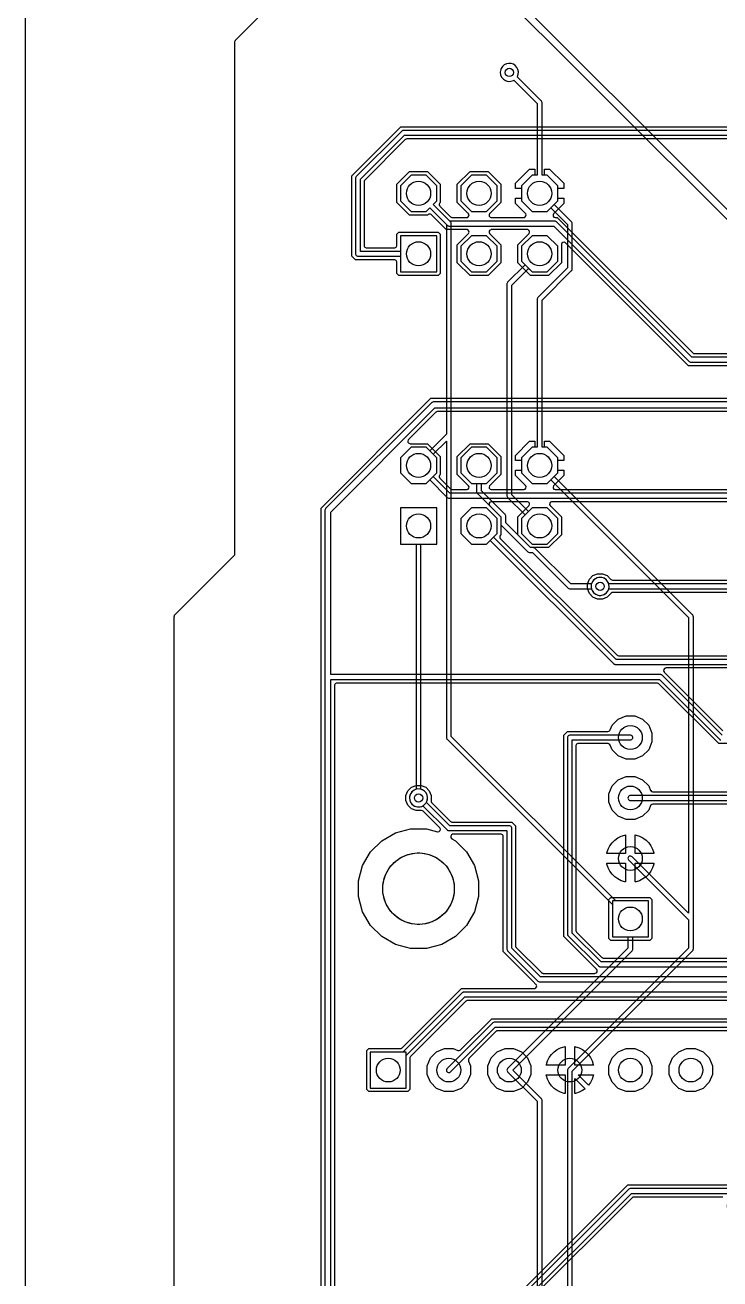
# Model space of a CAD drawing. Header units: millimetres. Extents: x -8 to 174, y -4 to 157.
# Drawn here: x -7.6 to 21.5, y 48.4 to 101 of the extents above; entities that cross this region are included whole.
import ezdxf

# ---------------------------------------------------------------- set-up
doc = ezdxf.new("R2010")
doc.units = ezdxf.units.MM

msp = doc.modelspace()

# ---------------------------------------------------------------- linework, layer by layer
at = {"layer": '16_copper'}
for points in [[(11.322, 103.397), (22.073, 92.647), (22.073, 51.781), (22.057, 51.775, 0.820679), (22.25, 51.057), (22.299, 51.063, 0.716592), (22.393, 51.775), (22.377, 51.781), (22.377, 92.71), (22.377, 92.716), (22.377, 92.721, 0.153128), (22.343, 92.806), (22.333, 92.818), (11.582, 103.568)], [(15.342, 24.807), (15.342, 57.108), (20.392, 62.158, 0.156764), (20.42, 62.213), (20.421, 62.223), (20.422, 62.226), (20.421, 62.227), (20.422, 62.23), (20.422, 76.2), (20.421, 76.206, 0.140725), (20.403, 76.259), (20.396, 76.266), (20.395, 76.269), (20.394, 76.27), (20.392, 76.272), (14.581, 82.083), (14.732, 82.234), (14.732, 82.866), (14.286, 83.312), (14.072, 83.312), (14.072, 89.493), (15.312, 90.733), (15.316, 90.738, 0.14076), (15.34, 90.788), (15.341, 90.798), (15.342, 90.801), (15.341, 90.802), (15.342, 90.805), (15.342, 92.71), (15.341, 92.716, 0.140725), (15.323, 92.769), (15.316, 92.776), (15.315, 92.779), (15.314, 92.78), (15.312, 92.782), (14.581, 93.513), (14.732, 93.664), (14.732, 94.296), (14.286, 94.742), (14.072, 94.742), (14.072, 97.79), (14.071, 97.796, 0.140725), (14.053, 97.849), (14.046, 97.856), (14.045, 97.859), (14.044, 97.86), (14.042, 97.862), (13.029, 98.874), (13.04, 98.892, 1), (12.36, 99.228), (12.341, 99.182, 0.668177), (12.868, 98.72), (12.886, 98.731), (13.868, 97.748), (13.868, 94.742), (13.654, 94.742), (13.208, 94.296), (13.208, 93.664), (13.654, 93.218), (14.286, 93.218), (14.437, 93.369), (15.138, 92.668), (15.138, 90.847), (13.898, 89.607), (13.894, 89.602, 0.14076), (13.87, 89.552), (13.869, 89.542), (13.868, 89.539), (13.869, 89.538), (13.868, 89.535), (13.868, 83.312), (13.654, 83.312), (13.208, 82.866), (13.208, 82.234), (13.654, 81.788), (14.286, 81.788), (14.437, 81.939), (20.218, 76.158), (20.218, 63.745), (17.852, 66.112), (17.832, 66.127, 0.812818), (17.697, 65.981), (17.708, 65.968), (20.218, 63.458), (20.218, 62.272), (15.168, 57.222), (15.164, 57.217, 0.14076), (15.14, 57.167), (15.139, 57.157), (15.138, 57.154), (15.139, 57.153), (15.138, 57.15), (15.138, 24.765)], [(14.072, 23.537), (14.072, 55.88), (14.071, 55.886, 0.140725), (14.053, 55.939), (14.046, 55.946), (14.045, 55.949), (14.044, 55.95), (14.042, 55.952), (12.844, 57.15), (17.852, 62.158), (17.856, 62.163, 0.14076), (17.88, 62.213), (17.881, 62.223), (17.882, 62.226), (17.881, 62.227), (17.882, 62.23), (17.882, 62.746), (18.534, 62.746), (18.534, 64.254), (17.17, 64.254), (10.262, 71.162), (10.262, 92.71), (10.261, 92.716, 0.140725), (10.243, 92.769), (10.236, 92.776), (10.235, 92.779), (10.234, 92.78), (10.232, 92.782), (9.501, 93.513), (9.652, 93.664), (9.652, 94.296), (9.206, 94.742), (8.574, 94.742), (8.128, 94.296), (8.128, 93.664), (8.574, 93.218), (9.206, 93.218), (9.357, 93.369), (10.058, 92.668), (10.058, 83.862), (9.357, 83.161), (9.206, 83.312), (8.574, 83.312), (8.128, 82.866), (8.128, 82.234), (8.574, 81.788), (9.206, 81.788), (9.652, 82.234), (9.652, 82.866), (9.501, 83.017), (10.058, 83.575), (10.058, 71.12), (10.059, 71.114, 0.140725), (10.077, 71.061), (10.084, 71.054), (10.085, 71.051), (10.086, 71.05), (10.088, 71.048), (17.026, 64.11), (17.026, 62.746), (17.678, 62.746), (17.678, 62.272), (12.628, 57.222), (12.623, 57.215), (12.617, 57.209, 0.320585), (12.617, 57.091), (12.621, 57.087, 0.013468), (12.625, 57.082), (12.628, 57.078), (13.868, 55.838), (13.868, 23.495)]]:
    msp.add_lwpolyline(points, format="xyb", dxfattribs=at)
for points in [[(12.192, 93.664), (12.192, 94.296), (11.746, 94.742), (11.114, 94.742), (10.668, 94.296), (10.668, 93.664), (11.114, 93.218), (11.746, 93.218)], [(9.652, 92.202), (8.128, 92.202), (8.128, 90.678), (9.652, 90.678)], [(12.192, 91.124), (12.192, 91.756), (11.746, 92.202), (11.114, 92.202), (10.668, 91.756), (10.668, 91.124), (11.114, 90.678), (11.746, 90.678)], [(12.192, 79.694), (12.192, 80.326), (11.746, 80.772), (11.114, 80.772), (10.668, 80.326), (10.668, 79.694), (11.114, 79.248), (11.746, 79.248)], [(8.374, 57.904), (6.866, 57.904), (6.866, 56.396), (8.374, 56.396)]]:
    msp.add_lwpolyline(points, close=True, dxfattribs=at)
for points in [[(14.732, 79.694), (14.732, 80.326), (14.286, 80.772), (13.654, 80.772), (13.503, 80.621), (12.802, 81.322), (12.802, 90.128), (13.503, 90.829), (13.654, 90.678), (14.286, 90.678), (14.732, 91.124), (14.732, 91.756), (14.286, 92.202), (13.654, 92.202), (13.208, 91.756), (13.208, 91.124), (13.359, 90.973), (12.628, 90.242), (12.624, 90.237, 0.14076), (12.6, 90.187), (12.599, 90.177), (12.598, 90.174), (12.599, 90.173), (12.598, 90.17), (12.598, 81.28), (12.599, 81.274, 0.140725), (12.617, 81.221), (12.624, 81.214), (12.625, 81.211), (12.626, 81.21), (12.628, 81.208), (13.359, 80.477), (13.208, 80.326), (13.208, 79.694), (13.654, 79.248), (14.286, 79.248)], [(16.584, 77.098, 1), (16.436, 77.842), (16.388, 77.829, 0.233169), (16.151, 77.592), (16.146, 77.572), (15.282, 77.572), (13.788, 79.066), (13.783, 79.07, 0.14076), (13.733, 79.094), (13.723, 79.095), (13.72, 79.096), (13.719, 79.095), (13.716, 79.096), (13.591, 79.096), (12.548, 80.139), (12.548, 80.431), (12.547, 80.437, 0.140725), (12.529, 80.49), (12.522, 80.497), (12.521, 80.5), (12.52, 80.501), (12.518, 80.503), (11.532, 81.489), (11.532, 81.788), (11.746, 81.788), (12.192, 82.234), (12.192, 82.866), (11.746, 83.312), (11.114, 83.312), (10.668, 82.866), (10.668, 82.234), (11.114, 81.788), (11.328, 81.788), (11.328, 81.447), (11.329, 81.441, 0.140725), (11.347, 81.388), (11.354, 81.38), (11.355, 81.378), (11.356, 81.377), (11.358, 81.375), (12.344, 80.389), (12.344, 80.097), (12.345, 80.091, 0.140725), (12.363, 80.038), (12.37, 80.031), (12.371, 80.028), (12.372, 80.027), (12.374, 80.025), (13.477, 78.922), (13.482, 78.918, 0.14076), (13.533, 78.894), (13.542, 78.893), (13.545, 78.892), (13.547, 78.893), (13.549, 78.892), (13.674, 78.892), (15.168, 77.398), (15.173, 77.394, 0.14076), (15.223, 77.37), (15.233, 77.369), (15.236, 77.368), (15.237, 77.369), (15.24, 77.368), (16.146, 77.368), (16.151, 77.348, 0.339454), (16.535, 77.092)], [(8.964, 68.208, 0.767329), (9.012, 68.939), (8.992, 68.944), (8.992, 79.248), (9.652, 79.248), (9.652, 80.772), (8.128, 80.772), (8.128, 79.248), (8.788, 79.248), (8.788, 68.944), (8.768, 68.939, 0.876976), (8.915, 68.202)]]:
    msp.add_lwpolyline(points, format="xyb", close=True, dxfattribs=at)
at = {"layer": '1_copper'}
for points in [[(6.278, 105.482), (1.198, 100.402), (1.194, 100.397), (1.19, 100.392, 0.124733), (1.17, 100.347), (1.169, 100.341), (1.169, 100.338, 0.010209), (1.168, 100.334), (1.169, 100.333), (1.168, 100.33), (1.168, 78.782), (-1.342, 76.272), (-1.346, 76.267, 0.14076), (-1.37, 76.217), (-1.371, 76.207), (-1.372, 76.204), (-1.371, 76.203), (-1.372, 76.2), (-1.372, 6.35)], [(61.874, 96.266), (8.402, 96.266), (8.396, 96.265, 0.140725), (8.343, 96.247), (8.336, 96.241), (8.333, 96.239), (8.332, 96.238), (8.33, 96.236), (6.634, 94.54), (6.63, 94.535, 0.14076), (6.605, 94.484), (6.605, 94.475), (6.604, 94.472), (6.604, 94.47), (6.604, 94.468), (6.604, 91.796), (6.605, 91.787), (6.605, 91.779, 0.320575), (6.689, 91.695), (6.695, 91.695, 0.013452), (6.7, 91.694), (6.706, 91.694), (7.874, 91.694), (7.882, 91.695), (7.891, 91.695, 0.320575), (7.974, 91.779), (7.975, 91.785, 0.013443), (7.975, 91.79), (7.976, 91.796), (7.976, 92.265), (8.065, 92.354), (9.715, 92.354), (9.804, 92.265), (9.804, 90.615), (9.715, 90.526), (8.065, 90.526), (7.976, 90.615), (7.976, 91.084), (7.975, 91.093), (7.974, 91.101, 0.320575), (7.891, 91.185), (7.885, 91.185, 0.013452), (7.88, 91.186), (7.874, 91.186), (6.245, 91.186), (6.096, 91.335), (6.096, 94.72), (8.15, 96.774), (54.088, 96.774)], [(62.23, 96.622), (8.255, 96.622), (8.249, 96.621, 0.140725), (8.196, 96.603), (8.189, 96.596), (8.186, 96.595), (8.185, 96.594), (8.183, 96.592), (6.278, 94.687), (6.274, 94.682, 0.14076), (6.25, 94.632), (6.249, 94.622), (6.248, 94.619), (6.249, 94.618), (6.248, 94.615), (6.248, 91.44), (6.249, 91.432), (6.25, 91.423, 0.320575), (6.333, 91.34), (6.339, 91.339, 0.013452), (6.344, 91.339), (6.35, 91.338), (8.128, 91.338), (8.128, 90.678), (9.652, 90.678), (9.652, 92.202), (8.128, 92.202), (8.128, 91.542), (6.452, 91.542), (6.452, 94.573), (8.297, 96.418), (62.128, 96.418)], [(31.22, 86.741), (20.215, 86.741), (15.058, 91.898), (15.05, 91.904), (15.042, 91.911, 0.541591), (14.886, 91.843), (14.886, 91.84), (14.885, 91.839), (14.885, 91.835), (14.884, 91.826), (14.884, 91.061), (14.349, 90.526), (13.591, 90.526), (13.056, 91.061), (13.056, 91.819), (13.519, 92.283), (13.526, 92.291), (13.533, 92.299, 0.541591), (13.464, 92.455), (13.461, 92.455), (13.46, 92.455), (13.457, 92.455), (13.448, 92.456), (11.952, 92.456), (11.942, 92.455), (11.932, 92.454, 0.541594), (11.87, 92.295), (11.872, 92.293), (11.872, 92.292), (11.875, 92.29), (11.881, 92.283), (12.344, 91.819), (12.344, 91.061), (11.809, 90.526), (11.051, 90.526), (10.516, 91.061), (10.516, 91.819), (10.979, 92.283), (10.986, 92.291), (10.993, 92.299, 0.541591), (10.924, 92.455), (10.921, 92.455), (10.92, 92.455), (10.917, 92.455), (10.908, 92.456), (10.055, 92.456), (9.429, 93.082), (9.422, 93.087), (9.416, 93.093, 0.320578), (9.298, 93.093), (9.294, 93.089), (9.291, 93.088), (9.289, 93.086), (9.285, 93.082), (9.269, 93.066), (8.511, 93.066), (7.976, 93.601), (7.976, 94.359), (8.511, 94.894), (9.269, 94.894), (9.804, 94.359), (9.804, 93.601), (9.788, 93.585, 0.367136), (9.777, 93.454), (9.781, 93.45, 0.013479), (9.784, 93.445), (9.788, 93.441), (10.235, 92.994), (10.24, 92.99, 0.14076), (10.291, 92.965), (10.3, 92.965), (10.303, 92.964), (10.305, 92.964), (10.307, 92.964), (10.908, 92.964), (10.918, 92.965), (10.928, 92.966, 0.541594), (10.99, 93.125), (10.988, 93.127), (10.988, 93.128), (10.985, 93.13), (10.979, 93.137), (10.516, 93.601), (10.516, 94.359), (11.051, 94.894), (11.809, 94.894), (12.344, 94.359), (12.344, 93.601), (11.881, 93.137), (11.874, 93.129), (11.867, 93.121, 0.541591), (11.936, 92.965), (11.939, 92.965), (11.94, 92.965), (11.943, 92.965), (11.952, 92.964), (13.304, 92.964), (13.314, 92.965), (13.325, 92.966, 0.541594), (13.386, 93.125), (13.385, 93.127), (13.384, 93.128), (13.382, 93.13), (13.376, 93.137), (12.954, 93.559), (12.954, 93.777), (13.208, 93.777), (13.208, 93.664), (13.654, 93.218), (14.286, 93.218), (14.732, 93.664), (14.732, 93.777), (14.986, 93.777), (14.986, 93.559), (14.564, 93.137), (14.558, 93.129), (14.551, 93.121, 0.541591), (14.62, 92.965), (14.622, 92.965), (14.624, 92.965), (14.627, 92.965), (14.636, 92.964), (14.71, 92.964), (20.395, 87.279), (20.4, 87.275, 0.14076), (20.451, 87.25), (20.46, 87.25), (20.463, 87.249), (20.465, 87.249), (20.467, 87.249), (29.982, 87.249)], [(31.073, 87.097), (20.362, 87.097), (14.677, 92.782), (14.672, 92.786, 0.14076), (14.622, 92.81), (14.612, 92.811), (14.609, 92.812), (14.608, 92.811), (14.605, 92.812), (10.202, 92.812), (9.501, 93.513), (9.652, 93.664), (9.652, 94.296), (9.206, 94.742), (8.574, 94.742), (8.128, 94.296), (8.128, 93.664), (8.574, 93.218), (9.206, 93.218), (9.357, 93.369), (10.088, 92.638), (10.093, 92.634, 0.14076), (10.143, 92.61), (10.153, 92.609), (10.156, 92.608), (10.157, 92.609), (10.16, 92.608), (14.563, 92.608), (20.248, 86.923), (20.253, 86.919, 0.14076), (20.303, 86.895), (20.313, 86.894), (20.316, 86.893), (20.317, 86.894), (20.32, 86.893), (31.115, 86.893)], [(34.237, 85.217), (9.525, 85.217), (9.52, 85.216), (9.514, 85.217, 0.111436), (9.461, 85.2), (9.455, 85.195), (9.447, 85.19), (9.44, 85.184), (9.435, 85.18), (4.99, 80.735), (4.987, 80.731), (4.983, 80.727, 0.11143), (4.957, 80.677), (4.956, 80.67), (4.954, 80.66), (4.954, 80.651), (4.953, 80.645), (4.953, 10.922)], [(21.632, 71.222), (19.122, 73.732), (19.117, 73.736, 0.14076), (19.067, 73.76), (19.057, 73.761), (19.054, 73.762), (19.053, 73.761), (19.05, 73.762), (5.207, 73.762), (5.207, 80.592), (9.578, 84.963), (34.29, 84.963)], [(34.406, 84.811), (9.683, 84.811), (9.676, 84.81, 0.140719), (9.624, 84.792), (9.616, 84.785), (9.614, 84.784), (9.613, 84.783), (9.611, 84.781), (8.468, 83.638), (8.462, 83.63), (8.461, 83.629), (8.455, 83.622, 0.541591), (8.523, 83.466), (8.526, 83.466), (8.527, 83.465), (8.53, 83.465), (8.54, 83.464), (9.269, 83.464), (9.804, 82.929), (9.804, 82.171), (9.788, 82.155, 0.367129), (9.777, 82.024), (9.781, 82.02, 0.013425), (9.784, 82.015), (9.788, 82.011), (10.235, 81.564), (10.24, 81.56), (10.245, 81.555), (10.245, 81.555, 0.124733), (10.291, 81.535), (10.3, 81.535), (10.303, 81.534), (10.305, 81.534), (10.307, 81.534), (10.908, 81.534), (10.918, 81.535), (10.928, 81.536, 0.541594), (10.99, 81.695), (10.988, 81.697), (10.988, 81.698), (10.985, 81.7), (10.979, 81.707), (10.516, 82.171), (10.516, 82.929), (11.051, 83.464), (11.809, 83.464), (12.344, 82.929), (12.344, 82.171), (11.881, 81.707), (11.874, 81.699), (11.867, 81.691, 0.541591), (11.936, 81.535), (11.939, 81.535), (11.94, 81.535), (11.943, 81.535), (11.952, 81.534), (13.304, 81.534), (13.314, 81.535), (13.325, 81.536, 0.541594), (13.386, 81.695), (13.385, 81.697), (13.384, 81.698), (13.382, 81.7), (13.376, 81.707), (12.954, 82.129), (12.954, 82.347), (13.208, 82.347), (13.208, 82.234), (13.654, 81.788), (14.286, 81.788), (14.732, 82.234), (14.732, 82.347), (14.986, 82.347), (14.986, 82.129), (14.564, 81.707), (14.558, 81.699), (14.551, 81.691, 0.541591), (14.62, 81.535), (14.622, 81.535), (14.624, 81.535), (14.627, 81.535), (14.636, 81.534), (36.048, 81.534)], [(36.153, 81.382), (10.202, 81.382), (9.501, 82.083), (9.652, 82.234), (9.652, 82.866), (9.206, 83.312), (8.574, 83.312), (8.128, 82.866), (8.128, 82.234), (8.574, 81.788), (9.206, 81.788), (9.357, 81.939), (10.088, 81.208), (10.093, 81.204, 0.14076), (10.143, 81.18), (10.153, 81.179), (10.156, 81.178), (10.157, 81.179), (10.16, 81.178), (36.195, 81.178)], [(37.465, 74.397), (17.187, 74.397), (12.041, 79.543), (12.192, 79.694), (12.192, 80.326), (11.746, 80.772), (11.114, 80.772), (10.668, 80.326), (10.668, 79.694), (11.114, 79.248), (11.746, 79.248), (11.897, 79.399), (17.073, 74.223), (17.078, 74.219, 0.14076), (17.128, 74.195), (17.138, 74.194), (17.141, 74.193), (17.142, 74.194), (17.145, 74.193), (37.423, 74.193)], [(36.3, 81.026), (14.492, 81.026), (14.482, 81.025), (14.472, 81.024, 0.541594), (14.41, 80.865), (14.412, 80.863), (14.412, 80.862), (14.415, 80.86), (14.421, 80.853), (14.884, 80.389), (14.884, 79.631), (14.349, 79.096), (13.591, 79.096), (13.056, 79.631), (13.056, 80.389), (13.519, 80.853), (13.526, 80.861), (13.533, 80.869, 0.541591), (13.464, 81.025), (13.461, 81.025), (13.46, 81.025), (13.457, 81.025), (13.448, 81.026), (11.952, 81.026), (11.942, 81.025), (11.932, 81.024, 0.541594), (11.87, 80.865), (11.872, 80.863), (11.872, 80.862), (11.875, 80.86), (11.881, 80.853), (12.344, 80.389), (12.344, 79.631), (12.328, 79.615, 0.367136), (12.317, 79.484), (12.321, 79.48, 0.013479), (12.324, 79.475), (12.328, 79.471), (17.22, 74.579), (17.225, 74.575, 0.14076), (17.276, 74.55), (17.285, 74.55), (17.288, 74.549), (17.29, 74.549), (17.292, 74.549), (37.57, 74.549)], [(22.713, 77.216), (17.047, 77.216), (17.046, 77.216), (17.045, 77.216, 0.184762), (16.977, 77.188), (16.97, 77.18), (16.811, 77.02), (16.616, 76.939), (16.404, 76.939), (16.209, 77.02), (16.06, 77.169), (15.979, 77.364), (15.979, 77.576), (16.06, 77.771), (16.209, 77.92), (16.404, 78.001), (16.616, 78.001), (16.811, 77.92), (16.966, 77.764), (16.966, 77.764), (16.967, 77.763, 0.188312), (17.03, 77.725), (17.047, 77.724), (22.965, 77.724)], [(37.318, 74.041), (19.273, 74.041), (19.263, 74.04), (19.253, 74.039, 0.541594), (19.191, 73.88), (19.193, 73.878), (19.193, 73.877), (19.196, 73.875), (19.202, 73.868), (21.665, 71.404)], [(5.207, 10.795), (5.207, 73.558), (19.008, 73.558), (21.518, 71.048), (21.523, 71.044, 0.14076), (21.573, 71.02)], [(23.593, 70.866), (21.485, 70.866), (18.975, 73.376), (18.97, 73.38, 0.14076), (18.919, 73.405), (18.91, 73.405), (18.907, 73.406), (18.905, 73.406), (18.903, 73.406), (5.461, 73.406), (5.453, 73.405), (5.444, 73.405, 0.320575), (5.361, 73.321), (5.36, 73.315, 0.013452), (5.36, 73.31), (5.359, 73.304), (5.359, 10.679)], [(52.106, 60.071), (10.942, 60.071), (10.936, 60.07, 0.140719), (10.883, 60.052), (10.876, 60.046), (10.873, 60.044), (10.872, 60.043), (10.87, 60.041), (8.556, 57.727), (8.552, 57.722, 0.14076), (8.528, 57.672), (8.527, 57.662), (8.526, 57.659), (8.527, 57.658), (8.526, 57.655), (8.526, 56.333), (8.437, 56.244), (6.803, 56.244), (6.714, 56.333), (6.714, 57.967), (6.803, 58.056), (8.125, 58.056), (8.131, 58.057, 0.140725), (8.184, 58.075), (8.191, 58.082), (8.194, 58.083), (8.195, 58.084), (8.197, 58.086), (10.69, 60.579), (13.747, 60.579), (13.757, 60.58), (13.767, 60.581, 0.541594), (13.829, 60.74), (13.827, 60.742), (13.827, 60.743), (13.824, 60.745), (13.818, 60.752), (13.686, 60.885), (13.686, 60.885), (12.446, 62.125), (12.446, 66.954), (12.445, 66.963), (12.445, 66.971, 0.320575), (12.361, 67.055), (12.355, 67.055, 0.013452), (12.35, 67.056), (12.344, 67.056), (10.342, 67.056), (10.331, 67.055), (10.319, 67.054, 0.624739), (10.277, 66.876), (10.279, 66.875), (10.279, 66.874), (10.282, 66.873), (10.291, 66.866), (10.435, 66.783), (10.903, 66.315), (11.235, 65.741), (11.406, 65.101), (11.406, 64.439), (11.235, 63.799), (10.903, 63.225), (10.435, 62.757), (9.861, 62.425), (9.221, 62.254), (8.559, 62.254), (7.919, 62.425), (7.345, 62.757), (6.877, 63.225), (6.545, 63.799), (6.374, 64.439), (6.374, 65.101), (6.545, 65.741), (6.877, 66.315), (7.345, 66.783), (7.919, 67.115), (8.559, 67.286), (9.221, 67.286), (9.679, 67.163), (9.691, 67.162), (9.702, 67.16, 0.624746), (9.788, 67.321), (9.787, 67.322), (9.787, 67.323), (9.785, 67.325), (9.778, 67.333), (9.09, 68.021), (9.089, 68.021), (9.088, 68.022, 0.184769), (9.02, 68.05), (9.01, 68.049), (8.784, 68.049), (8.589, 68.13), (8.44, 68.279), (8.359, 68.474), (8.359, 68.686), (8.44, 68.881), (8.589, 69.03), (8.784, 69.111), (8.996, 69.111), (9.191, 69.03), (9.34, 68.881), (9.421, 68.686), (9.421, 68.465), (9.42, 68.464, 0.188318), (9.439, 68.393), (9.449, 68.38), (10.235, 67.594), (10.24, 67.59, 0.14076), (10.291, 67.565), (10.3, 67.565), (10.303, 67.564), (10.305, 67.564), (10.307, 67.564), (12.805, 67.564), (12.954, 67.415), (12.954, 62.377), (12.955, 62.371, 0.140725), (12.973, 62.318), (12.979, 62.311), (12.981, 62.308), (12.982, 62.307), (12.984, 62.305), (14.045, 61.244), (14.05, 61.24), (14.055, 61.235), (14.055, 61.235, 0.124733), (14.101, 61.215), (14.11, 61.215), (14.113, 61.214), (14.115, 61.214), (14.117, 61.214), (16.287, 61.214), (16.297, 61.215), (16.307, 61.216, 0.541594), (16.369, 61.375), (16.367, 61.377), (16.367, 61.378), (16.364, 61.38), (16.358, 61.387), (15.165, 62.581), (14.986, 62.76), (14.986, 71.225), (15.135, 71.374), (16.836, 71.374), (16.837, 71.374), (16.838, 71.374, 0.182132), (16.905, 71.401), (16.905, 71.401, 0.067633), (16.923, 71.422), (16.93, 71.437), (17.012, 71.633), (17.267, 71.888), (17.6, 72.026), (17.96, 72.026), (18.293, 71.888), (18.548, 71.633), (18.686, 71.3), (18.686, 70.94), (18.548, 70.607), (18.293, 70.352), (17.96, 70.214), (17.6, 70.214), (17.267, 70.352), (17.012, 70.607), (16.93, 70.803), (16.93, 70.804), (16.929, 70.805, 0.253404), (16.853, 70.865), (16.836, 70.866), (15.596, 70.866), (15.587, 70.865), (15.579, 70.865, 0.320575), (15.495, 70.781), (15.495, 70.775, 0.013452), (15.494, 70.77), (15.494, 70.764), (15.494, 63.012), (15.495, 63.006, 0.140725), (15.513, 62.953), (15.519, 62.946), (15.521, 62.943), (15.522, 62.942), (15.524, 62.94), (16.585, 61.879), (16.59, 61.875, 0.14076), (16.641, 61.85), (16.65, 61.85), (16.653, 61.849), (16.655, 61.849), (16.657, 61.849), (47.056, 61.849)], [(65.303, 61.697), (16.552, 61.697), (15.342, 62.907), (15.342, 71.018), (17.78, 71.018), (17.805, 71.022, 0.812812), (17.797, 71.22), (17.78, 71.222), (15.24, 71.222), (15.232, 71.221), (15.223, 71.22, 0.320575), (15.14, 71.137), (15.139, 71.131, 0.013452), (15.139, 71.126), (15.138, 71.12), (15.138, 62.865), (15.139, 62.859, 0.140725), (15.157, 62.806), (15.164, 62.799), (15.165, 62.796), (15.166, 62.795), (15.168, 62.793), (16.438, 61.523), (16.443, 61.519, 0.14076), (16.493, 61.495), (16.503, 61.494), (16.506, 61.493), (16.507, 61.494), (16.51, 61.493), (65.405, 61.493)], [(32.451, 68.326), (18.724, 68.326), (18.723, 68.326), (18.722, 68.326, 0.25341), (18.637, 68.278), (18.63, 68.263), (18.548, 68.067), (18.293, 67.812), (17.96, 67.674), (17.6, 67.674), (17.267, 67.812), (17.012, 68.067), (16.874, 68.4), (16.874, 68.76), (17.012, 69.093), (17.267, 69.348), (17.6, 69.486), (17.96, 69.486), (18.293, 69.348), (18.548, 69.093), (18.63, 68.897), (18.63, 68.896), (18.631, 68.895, 0.253404), (18.707, 68.835), (18.724, 68.834), (33.76, 68.834)], [(51.071, 61.062), (14.012, 61.062), (12.802, 62.272), (12.802, 67.31), (12.801, 67.318), (12.8, 67.327, 0.320575), (12.717, 67.41), (12.711, 67.411, 0.013452), (12.706, 67.411), (12.7, 67.412), (10.202, 67.412), (9.219, 68.394), (9.23, 68.412, 1), (8.55, 68.748), (8.531, 68.702, 0.668177), (9.058, 68.24), (9.076, 68.251), (10.088, 67.238), (10.093, 67.234, 0.14076), (10.143, 67.21), (10.153, 67.209), (10.156, 67.208), (10.157, 67.209), (10.16, 67.208), (12.598, 67.208), (12.598, 62.23), (12.599, 62.224, 0.140725), (12.617, 62.171), (12.624, 62.164), (12.625, 62.161), (12.626, 62.16), (12.628, 62.158), (13.898, 60.888), (13.903, 60.884, 0.14076), (13.953, 60.86), (13.963, 60.859), (13.966, 60.858), (13.967, 60.859), (13.97, 60.858), (51.071, 60.858)], [(33.655, 68.682), (17.78, 68.682), (17.755, 68.678, 0.812812), (17.763, 68.48), (17.78, 68.478), (33.613, 68.478)], [(41.687, 58.801), (12.212, 58.801), (12.206, 58.8, 0.140719), (12.153, 58.782), (12.146, 58.776), (12.143, 58.774), (12.142, 58.773), (12.14, 58.771), (11.007, 57.638), (11.006, 57.637), (11.005, 57.636, 0.253408), (10.98, 57.543), (10.985, 57.527), (11.066, 57.33), (11.066, 56.97), (10.928, 56.637), (10.673, 56.382), (10.34, 56.244), (9.98, 56.244), (9.647, 56.382), (9.392, 56.637), (9.254, 56.97), (9.254, 57.33), (9.392, 57.663), (9.647, 57.918), (9.98, 58.056), (10.34, 58.056), (10.537, 57.975), (10.538, 57.975), (10.539, 57.974, 0.253411), (10.635, 57.986), (10.648, 57.997), (11.96, 59.309), (50.263, 59.309)], [(59.013, 52.172), (17.78, 52.172), (17.774, 52.171, 0.140725), (17.721, 52.153), (17.714, 52.146), (17.711, 52.145), (17.71, 52.144), (17.708, 52.142), (12.628, 47.062)], [(21.656, 51.816), (17.927, 51.816), (17.921, 51.815, 0.140719), (17.868, 51.797), (17.861, 51.791), (17.858, 51.789), (17.857, 51.788), (17.855, 51.786), (13.547, 47.478)]]:
    msp.add_lwpolyline(points, format="xyb", dxfattribs=at)
for points in [[(12.954, 94.183), (12.954, 94.401), (13.549, 94.996), (13.767, 94.996), (13.767, 94.742), (13.654, 94.742), (13.208, 94.296), (13.208, 94.183)], [(14.732, 94.183), (14.732, 94.296), (14.286, 94.742), (14.173, 94.742), (14.173, 94.996), (14.391, 94.996), (14.986, 94.401), (14.986, 94.183)], [(12.192, 93.664), (12.192, 94.296), (11.746, 94.742), (11.114, 94.742), (10.668, 94.296), (10.668, 93.664), (11.114, 93.218), (11.746, 93.218)], [(12.192, 91.124), (12.192, 91.756), (11.746, 92.202), (11.114, 92.202), (10.668, 91.756), (10.668, 91.124), (11.114, 90.678), (11.746, 90.678)], [(14.732, 91.124), (14.732, 91.756), (14.286, 92.202), (13.654, 92.202), (13.208, 91.756), (13.208, 91.124), (13.654, 90.678), (14.286, 90.678)], [(12.192, 82.234), (12.192, 82.866), (11.746, 83.312), (11.114, 83.312), (10.668, 82.866), (10.668, 82.234), (11.114, 81.788), (11.746, 81.788)], [(12.954, 82.753), (12.954, 82.971), (13.549, 83.566), (13.767, 83.566), (13.767, 83.312), (13.654, 83.312), (13.208, 82.866), (13.208, 82.753)], [(14.732, 82.753), (14.732, 82.866), (14.286, 83.312), (14.173, 83.312), (14.173, 83.566), (14.391, 83.566), (14.986, 82.971), (14.986, 82.753)], [(9.652, 80.772), (8.128, 80.772), (8.128, 79.248), (9.652, 79.248)], [(14.732, 79.694), (14.732, 80.326), (14.286, 80.772), (13.654, 80.772), (13.208, 80.326), (13.208, 79.694), (13.654, 79.248), (14.286, 79.248)], [(16.792, 66.243), (16.797, 66.276), (16.846, 66.427), (16.918, 66.568), (17.011, 66.697), (17.123, 66.809), (17.252, 66.902), (17.393, 66.974), (17.544, 67.023), (17.577, 67.028), (17.577, 66.243)], [(17.983, 66.243), (17.983, 67.028), (18.016, 67.023), (18.167, 66.974), (18.308, 66.902), (18.437, 66.809), (18.549, 66.697), (18.642, 66.568), (18.714, 66.427), (18.763, 66.276), (18.768, 66.243)], [(17.78, 66.04), (17.78, 66.04), (17.78, 66.04), (17.78, 66.04)], [(17.544, 65.057), (17.393, 65.106), (17.252, 65.178), (17.123, 65.271), (17.011, 65.383), (16.918, 65.512), (16.846, 65.653), (16.797, 65.804), (16.792, 65.837), (17.577, 65.837), (17.577, 65.052)], [(17.983, 65.837), (18.768, 65.837), (18.763, 65.804), (18.714, 65.653), (18.642, 65.512), (18.549, 65.383), (18.437, 65.271), (18.308, 65.178), (18.167, 65.106), (18.016, 65.057), (17.983, 65.052)], [(16.963, 62.594), (16.874, 62.683), (16.874, 64.317), (16.963, 64.406), (18.597, 64.406), (18.686, 64.317), (18.686, 62.683), (18.597, 62.594)], [(18.534, 64.254), (17.026, 64.254), (17.026, 62.746), (18.534, 62.746)], [(12.52, 56.244), (12.187, 56.382), (11.932, 56.637), (11.794, 56.97), (11.794, 57.33), (11.932, 57.663), (12.187, 57.918), (12.52, 58.056), (12.88, 58.056), (13.213, 57.918), (13.468, 57.663), (13.606, 57.33), (13.606, 56.97), (13.468, 56.637), (13.213, 56.382), (12.88, 56.244)], [(14.252, 57.353), (14.257, 57.386), (14.306, 57.537), (14.378, 57.678), (14.471, 57.807), (14.583, 57.919), (14.712, 58.012), (14.853, 58.084), (15.004, 58.133), (15.037, 58.138), (15.037, 57.353)], [(15.443, 57.353), (15.443, 58.138), (15.476, 58.133), (15.627, 58.084), (15.768, 58.012), (15.897, 57.919), (16.009, 57.807), (16.102, 57.678), (16.174, 57.537), (16.223, 57.386), (16.228, 57.353)], [(17.6, 56.244), (17.267, 56.382), (17.012, 56.637), (16.874, 56.97), (16.874, 57.33), (17.012, 57.663), (17.267, 57.918), (17.6, 58.056), (17.96, 58.056), (18.293, 57.918), (18.548, 57.663), (18.686, 57.33), (18.686, 56.97), (18.548, 56.637), (18.293, 56.382), (17.96, 56.244)], [(20.14, 56.244), (19.807, 56.382), (19.552, 56.637), (19.414, 56.97), (19.414, 57.33), (19.552, 57.663), (19.807, 57.918), (20.14, 58.056), (20.5, 58.056), (20.833, 57.918), (21.088, 57.663), (21.226, 57.33), (21.226, 56.97), (21.088, 56.637), (20.833, 56.382), (20.5, 56.244)], [(15.004, 56.167), (14.853, 56.216), (14.712, 56.288), (14.583, 56.381), (14.471, 56.493), (14.378, 56.622), (14.306, 56.763), (14.257, 56.914), (14.252, 56.947), (15.037, 56.947), (15.037, 56.162)], [(15.587, 56.947), (16.228, 56.947), (16.223, 56.914), (16.174, 56.763), (16.102, 56.622), (16.022, 56.512)], [(15.443, 56.803), (15.878, 56.368), (15.768, 56.288), (15.627, 56.216), (15.476, 56.167), (15.443, 56.162)]]:
    msp.add_lwpolyline(points, close=True, dxfattribs=at)
for points in [[(4.801, 29.063), (4.801, 80.761), (9.409, 85.369), (34.132, 85.369)], [(13.188, 47.837), (17.496, 52.145), (17.675, 52.324), (32.307, 52.324)], [(12.772, 46.918), (17.822, 51.968), (59.055, 51.968)]]:
    msp.add_lwpolyline(points, dxfattribs=at)
for points in [[(24.204, 75.828, 1), (24.056, 76.572), (24.008, 76.559), (23.962, 76.54), (23.944, 76.529), (22.932, 77.542), (22.927, 77.546, 0.14076), (22.877, 77.57), (22.867, 77.571), (22.864, 77.572), (22.863, 77.571), (22.86, 77.572), (16.874, 77.572), (16.869, 77.592, 1), (16.151, 77.348), (16.17, 77.302, 0.668181), (16.869, 77.348), (16.874, 77.368), (22.818, 77.368), (23.801, 76.386), (23.79, 76.368, 0.577348), (24.155, 75.822)], [(8.374, 57.76), (10.837, 60.223), (52.976, 60.223), (52.981, 60.203, 1), (53.699, 60.447), (53.68, 60.493, 0.668181), (52.981, 60.447), (52.976, 60.427), (10.795, 60.427), (10.789, 60.426, 0.140725), (10.736, 60.408), (10.729, 60.401), (10.726, 60.4), (10.725, 60.399), (10.723, 60.397), (8.23, 57.904), (6.866, 57.904), (6.866, 56.396), (8.374, 56.396)], [(10.173, 57.049, 0.124735), (10.219, 57.067), (10.232, 57.078), (12.107, 58.953), (50.436, 58.953), (50.441, 58.933, 1), (51.159, 59.177), (51.14, 59.223, 0.668181), (50.441, 59.177), (50.436, 59.157), (12.065, 59.157), (12.059, 59.156, 0.140725), (12.006, 59.138), (11.999, 59.131), (11.996, 59.13), (11.995, 59.129), (11.993, 59.127), (10.088, 57.222), (10.073, 57.202, 0.541598), (10.148, 57.049)]]:
    msp.add_lwpolyline(points, format="xyb", close=True, dxfattribs=at)
at = {"layer": 'drills_NPTH'}
msp.add_circle((8.89, 64.77), 1.5, dxfattribs=at)
at = {"layer": 'drills_PTH'}
for centre, radius in [((8.89, 93.98), 0.508), ((11.43, 93.98), 0.508), ((13.97, 93.98), 0.508), ((8.89, 91.44), 0.508), ((11.43, 91.44), 0.508), ((13.97, 91.44), 0.508), ((8.89, 82.55), 0.508), ((11.43, 82.55), 0.508), ((13.97, 82.55), 0.508), ((8.89, 80.01), 0.508), ((11.43, 80.01), 0.508), ((13.97, 80.01), 0.508), ((17.78, 71.12), 0.5), ((17.78, 68.58), 0.5), ((17.78, 66.04), 0.5), ((17.78, 63.5), 0.5), ((7.62, 57.15), 0.5), ((10.16, 57.15), 0.5), ((12.7, 57.15), 0.5), ((15.24, 57.15), 0.5), ((17.78, 57.15), 0.5), ((20.32, 57.15), 0.5)]:
    msp.add_circle(centre, radius, dxfattribs=at)
at = {"layer": 'drills_via_1_16'}
for centre in [(12.7, 99.06), (16.51, 77.47), (8.89, 68.58)]:
    msp.add_circle(centre, 0.175, dxfattribs=at)
at = {"layer": 'holes'}
msp.add_lwpolyline([(7.39, 64.824), (7.398, 64.93), (7.413, 65.037), (7.436, 65.141), (7.466, 65.244), (7.503, 65.344), (7.548, 65.442), (7.599, 65.536), (7.657, 65.626), (7.721, 65.712), (7.791, 65.793), (7.867, 65.869), (7.948, 65.939), (8.034, 66.003), (8.124, 66.061), (8.218, 66.112), (8.316, 66.157), (8.416, 66.194), (8.519, 66.224), (8.623, 66.247), (8.73, 66.262), (8.836, 66.27), (8.944, 66.27), (9.05, 66.262), (9.157, 66.247), (9.261, 66.224), (9.364, 66.194), (9.464, 66.157), (9.562, 66.112), (9.656, 66.061), (9.746, 66.003), (9.832, 65.939), (9.913, 65.869), (9.989, 65.793), (10.059, 65.712), (10.123, 65.626), (10.181, 65.536), (10.232, 65.442), (10.277, 65.344), (10.314, 65.244), (10.344, 65.141), (10.367, 65.037), (10.382, 64.93), (10.39, 64.824), (10.39, 64.716), (10.382, 64.61), (10.367, 64.504), (10.344, 64.399), (10.314, 64.296), (10.277, 64.196), (10.232, 64.098), (10.181, 64.004), (10.123, 63.914), (10.059, 63.828), (9.989, 63.747), (9.913, 63.671), (9.832, 63.601), (9.746, 63.537), (9.656, 63.479), (9.562, 63.428), (9.464, 63.383), (9.364, 63.346), (9.261, 63.316), (9.157, 63.293), (9.05, 63.278), (8.944, 63.27), (8.836, 63.27), (8.73, 63.278), (8.623, 63.293), (8.519, 63.316), (8.416, 63.346), (8.316, 63.383), (8.218, 63.428), (8.124, 63.479), (8.034, 63.537), (7.948, 63.601), (7.867, 63.671), (7.791, 63.747), (7.721, 63.828), (7.657, 63.914), (7.599, 64.004), (7.548, 64.098), (7.503, 64.196), (7.466, 64.296), (7.436, 64.399), (7.413, 64.504), (7.398, 64.61), (7.39, 64.716), (7.39, 64.824)], close=True, dxfattribs=at)
at = {"layer": 'outline'}
msp.add_lwpolyline([(-7.62, -3.81), (173.97, -3.81), (173.97, 157.15), (-7.62, 157.15), (-7.62, -3.81)], close=True, dxfattribs=at)

doc.saveas('drawing.dxf')
